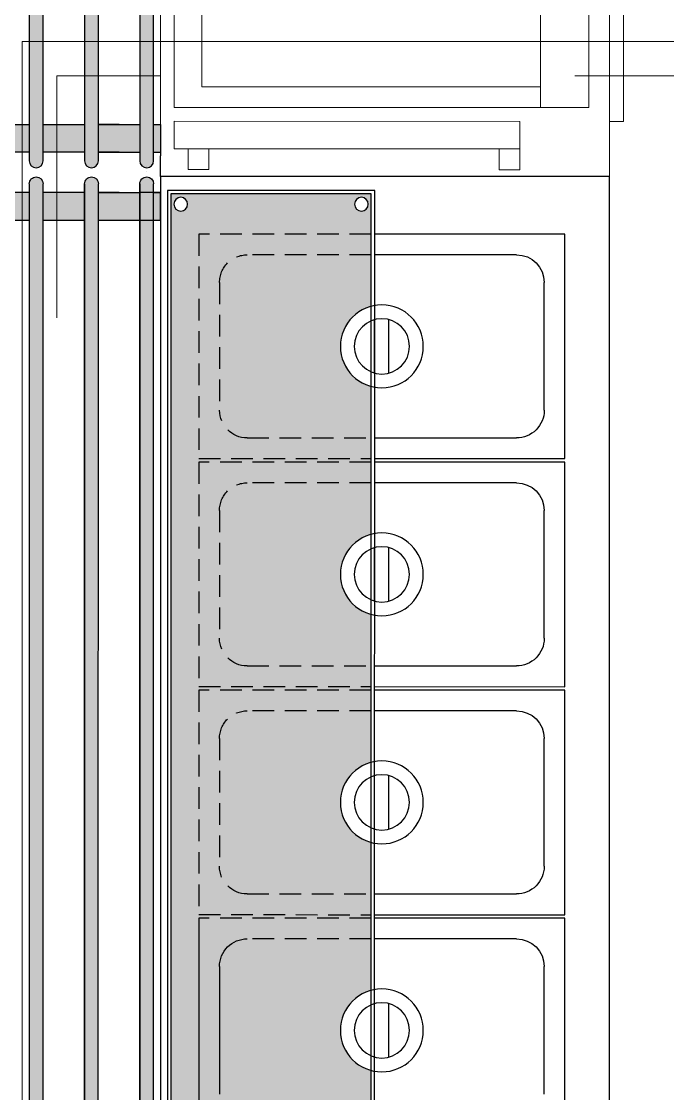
# Model space of a CAD drawing. Header units: centimetres. Extents: x 54005 to 61405, y 90310 to 94744.
# Drawn here: x 56902.8 to 56996.3, y 91904.9 to 92060.1 of the extents above; entities that cross this region are included whole.
import ezdxf
from ezdxf.enums import TextEntityAlignment as Align

# ---------------------------------------------------------------- set-up
doc = ezdxf.new("R2010")
doc.units = ezdxf.units.CM
doc.header["$LTSCALE"] = 25
doc.linetypes.add('DASHED2', pattern=[0.1875, 0.125, -0.0625])
doc.linetypes.add('HIDDEN', pattern=[4.5, 3, -1.5])
doc.layers.get('0').update_dxf_attribs({"lineweight": 0})
doc.layers.add('OC-Mutfak_Ekipman', color=252, linetype='Continuous')
doc.layers.add('OC-Tretuar', color=70, linetype='Continuous')
doc.layers.add('ÖLCULENDIRME', color=115, linetype='Continuous', lineweight=5)
doc.styles.add('ROMANS', font='romanstw.shx', dxfattribs={"width": 0.7})
pattern_1 = [(45, (0, 0), (0.3314563037, 1.2153397802), [1.5625, -0.3125, 0, -0.3125])]

# ---------------------------------------------------------------- blocks, each defined once
blk = doc.blocks.new('sıcak servis-180x70x85-130')
at = {"layer": 'OC-Mutfak_Ekipman'}
h = blk.add_hatch(color=256, dxfattribs=at)
h.dxf.hatch_style = 1
h.paths.add_polyline_path([(466745.8, -82664.43), (466749.8, -82664.43), (466749.8, -82658.43), (466745.8, -82658.43)])
h.paths.add_polyline_path([(466745.8, -82656.43), (466749.8, -82656.43), (466749.8, -82650.43), (466745.8, -82650.43)])
h.paths.add_polyline_path([(466749.8, -82642.43), (466745.8, -82642.43), (466745.8, -82648.43), (466749.8, -82648.43)])
h.paths.add_polyline_path([(466745.8, -82640.43), (466749.8, -82640.43), (466749.8, -82634.43), (466745.8, -82634.43)])
h.paths.add_polyline_path([(466745.8, -82632.43), (466749.8, -82632.43), (466749.8, -82631.43), (466745.8, -82631.43)])
h.paths.add_polyline_path([(466921.28, -82664.43), (466921.28, -82658.43), (466917.28, -82658.43), (466917.28, -82664.43)])
h.paths.add_polyline_path([(466917.28, -82656.43), (466921.28, -82656.43), (466921.28, -82650.43), (466917.28, -82650.43)])
h.paths.add_polyline_path([(466917.28, -82648.43), (466921.28, -82648.43), (466921.28, -82642.43), (466917.28, -82642.43)])
h.paths.add_polyline_path([(466917.28, -82640.43), (466921.28, -82640.43), (466921.28, -82634.43), (466917.28, -82634.43)])
h.paths.add_polyline_path([(466917.28, -82632.43), (466921.28, -82632.43), (466921.28, -82631.43), (466917.28, -82631.43)])
at = {"layer": 'OC-Tretuar'}
h = blk.add_hatch(dxfattribs=at)
h.set_pattern_fill('ANSI36', scale=5)
h.set_pattern_definition(pattern_1)
h.paths.add_polyline_path([(466794.23, -82600.93), (466786.77, -82600.93), (466786.77, -82618.89, 0.414214), (466790.77, -82622.89), (466809.27, -82622.89, 0.414214), (466813.27, -82618.89), (466813.27, -82600.93), (466805.82, -82600.93, -0.768702)])
h.paths.add_polyline_path([(466780.27, -82600.93), (466772.82, -82600.93, -0.768702), (466761.23, -82600.93), (466753.77, -82600.93), (466753.77, -82618.89, 0.414214), (466757.77, -82622.89), (466776.27, -82622.89, 0.414214), (466780.27, -82618.89)])
h.paths.add_polyline_path([(466921.09, -82629.93), (466921.09, -82600.93), (466915.27, -82600.93), (466915.27, -82625.89), (466882.77, -82625.89), (466882.77, -82600.93), (466882.27, -82600.93), (466882.27, -82625.89), (466849.77, -82625.89), (466849.77, -82600.93), (466849.27, -82600.93), (466849.27, -82625.89), (466816.77, -82625.89), (466816.77, -82600.93), (466816.27, -82600.93), (466816.27, -82625.89), (466783.77, -82625.89), (466783.77, -82600.93), (466783.27, -82600.93), (466783.27, -82625.89), (466750.77, -82625.89), (466750.77, -82600.93), (466746.09, -82600.93), (466746.09, -82629.93)])
h.paths.add_polyline_path([(466746.58, -82628.51, -1), (466748.58, -82628.51, -1)], flags=16)
h.paths.add_polyline_path([(466746.58, -82602.36, -1), (466748.58, -82602.36, -1)], flags=16)
h.paths.add_polyline_path([(466920.59, -82628.51, -1), (466918.59, -82628.51, -1)], flags=16)
h.paths.add_polyline_path([(466918.59, -82602.36, -1), (466920.59, -82602.36, -1)], flags=16)
h.paths.add_polyline_path([(466842.27, -82622.89, 0.414214), (466846.27, -82618.89), (466846.27, -82600.93), (466838.82, -82600.93, -0.768702), (466827.23, -82600.93), (466819.77, -82600.93), (466819.77, -82618.89, 0.414214), (466823.77, -82622.89)])
h.paths.add_polyline_path([(466875.27, -82622.89, 0.414214), (466879.27, -82618.89), (466879.27, -82600.93), (466871.82, -82600.93, -0.768702), (466860.23, -82600.93), (466852.77, -82600.93), (466852.77, -82618.89, 0.414214), (466856.77, -82622.89)])
h.paths.add_polyline_path([(466908.27, -82622.89, 0.414214), (466912.27, -82618.89), (466912.27, -82600.93), (466904.82, -82600.93, -0.768702), (466893.23, -82600.93), (466885.77, -82600.93), (466885.77, -82618.89, 0.414214), (466889.77, -82622.89)])
h = blk.add_hatch(dxfattribs=at)
h.set_pattern_fill('ANSI36', scale=5)
h.set_pattern_definition(pattern_1)
h.paths.add_polyline_path([(466753.77, -82618.89), (466753.77, -82600.93), (466750.77, -82600.93), (466750.77, -82625.89), (466783.27, -82625.89), (466783.27, -82600.93), (466780.27, -82600.93), (466780.27, -82618.89, -0.414214), (466776.27, -82622.89), (466757.77, -82622.89, -0.414214)])
h.paths.add_polyline_path([(466790.77, -82622.89, -0.414214), (466786.77, -82618.89), (466786.77, -82600.93), (466783.77, -82600.93), (466783.77, -82625.89), (466816.27, -82625.89), (466816.27, -82600.93), (466813.27, -82600.93), (466813.27, -82618.89, -0.414214), (466809.27, -82622.89)])
h.paths.add_polyline_path([(466849.27, -82625.89), (466849.27, -82600.93), (466846.27, -82600.93), (466846.27, -82618.89, -0.414214), (466842.27, -82622.89), (466823.77, -82622.89, -0.414214), (466819.77, -82618.89), (466819.77, -82600.93), (466816.77, -82600.93), (466816.77, -82625.89)])
h.paths.add_polyline_path([(466856.77, -82622.89, -0.414214), (466852.77, -82618.89), (466852.77, -82600.93), (466849.77, -82600.93), (466849.77, -82625.89), (466882.27, -82625.89), (466882.27, -82600.93), (466879.27, -82600.93), (466879.27, -82618.89, -0.414214), (466875.27, -82622.89)])
h.paths.add_polyline_path([(466915.27, -82625.89), (466915.27, -82600.93), (466912.27, -82600.93), (466912.27, -82618.89, -0.414214), (466908.27, -82622.89), (466889.77, -82622.89, -0.414214), (466885.77, -82618.89), (466885.77, -82600.93), (466882.77, -82600.93), (466882.77, -82625.89)])
h = blk.add_hatch(color=7, dxfattribs=at)
h.dxf.hatch_style = 1
h.paths.add_polyline_path([(466744.54, -82664.43, 0.414209), (466743.54, -82665.43, 0.414214), (466744.54, -82666.43), (466922.54, -82666.43, 0.414214), (466923.54, -82665.43, 0.414218), (466922.54, -82664.43)])
h.paths.add_polyline_path([(466744.54, -82656.43, 0.414214), (466743.54, -82657.43, 0.414218), (466744.54, -82658.43), (466922.54, -82658.43, 0.414209), (466923.54, -82657.43, 0.414214), (466922.54, -82656.43)])
h.paths.add_polyline_path([(466744.54, -82648.43, 0.414214), (466743.54, -82649.43, 0.414214), (466744.54, -82650.43), (466922.54, -82650.43, 0.414214), (466923.54, -82649.43, 0.414214), (466922.54, -82648.43)])
h.paths.add_polyline_path([(466922.54, -82642.43, 0.414214), (466923.54, -82641.43, 0.414214), (466922.54, -82640.43), (466744.54, -82640.43, 0.414214), (466743.54, -82641.43, 0.414214), (466744.54, -82642.43)])
h.paths.add_polyline_path([(466744.54, -82632.43, 0.414214), (466743.54, -82633.43, 0.414214), (466744.54, -82634.43), (466922.54, -82634.43, 0.414214), (466923.54, -82633.43, 0.414214), (466922.54, -82632.43)])
at = {"layer": 'OC-Mutfak_Ekipman'}
for p, q in [((466743.59, -82566.43), (466923.59, -82566.43)), ((466783.77, -82572.89), (466816.27, -82572.89)), ((466816.27, -82572.89), (466816.27, -82600.43)), ((466816.77, -82600.43), (466816.77, -82572.89)), ((466816.77, -82572.89), (466849.27, -82572.89)), ((466849.27, -82572.89), (466849.27, -82600.43)), ((466849.77, -82572.89), (466882.27, -82572.89)), ((466849.77, -82600.43), (466849.77, -82572.89)), ((466882.27, -82572.89), (466882.27, -82600.43)), ((466882.77, -82600.43), (466882.77, -82572.89)), ((466882.77, -82572.89), (466915.27, -82572.89)), ((466915.27, -82572.89), (466915.27, -82600.43)), ((466790.77, -82575.89), (466809.27, -82575.89)), ((466823.77, -82575.89), (466842.27, -82575.89)), ((466856.77, -82575.89), (466875.27, -82575.89)), ((466889.77, -82575.89), (466908.27, -82575.89)), ((466813.27, -82579.89), (466813.27, -82600.43)), ((466819.77, -82600.43), (466819.77, -82579.89)), ((466846.27, -82579.89), (466846.27, -82600.43)), ((466852.77, -82600.43), (466852.77, -82579.89)), ((466879.27, -82579.89), (466879.27, -82600.43)), ((466885.77, -82600.43), (466885.77, -82579.89)), ((466912.27, -82579.89), (466912.27, -82600.43)), ((466803.91, -82598.43), (466796.14, -82598.43)), ((466836.91, -82598.43), (466829.14, -82598.43)), ((466869.91, -82598.43), (466862.14, -82598.43)), ((466902.91, -82598.43), (466895.14, -82598.43)), ((466745.59, -82600.43), (466921.59, -82600.43)), ((466746.09, -82600.93), (466921.09, -82600.93)), ((466796.16, -82600.44), (466803.88, -82600.44)), ((466829.16, -82600.44), (466836.88, -82600.44)), ((466862.16, -82600.44), (466869.88, -82600.44)), ((466895.16, -82600.44), (466902.88, -82600.44)), ((466921.09, -82600.93), (466921.09, -82629.93)), ((466921.59, -82600.43), (466921.59, -82630.43)), ((466809.27, -82622.89), (466790.77, -82622.89)), ((466816.27, -82625.89), (466783.77, -82625.89)), ((466921.59, -82630.43), (466745.59, -82630.43)), ((466921.09, -82629.93), (466746.09, -82629.93)), ((466923.59, -82631.43), (466743.59, -82631.43)), ((466923.59, -82631.43), (466743.84, -82631.43)), ((466917.28, -82634.43), (466917.28, -82631.43)), ((466917.28, -82631.43), (466921.28, -82631.43)), ((466921.28, -82631.43), (466917.28, -82631.43)), ((466917.28, -82632.43), (466917.28, -82631.43)), ((466921.28, -82631.43), (466921.28, -82634.43)), ((466921.28, -82632.43), (466921.28, -82631.43)), ((466744.54, -82632.43), (466922.54, -82632.43)), ((466923.54, -82633.43), (466923.54, -82633.43)), ((466744.54, -82634.43), (466922.54, -82634.43)), ((466922.54, -82634.43), (466744.54, -82634.43)), ((466917.28, -82640.43), (466917.28, -82634.43)), ((466921.28, -82640.43), (466921.28, -82634.43)), ((466917.28, -82640.43), (466917.28, -82637.43)), ((466921.28, -82637.43), (466921.28, -82640.43)), ((466744.54, -82640.43), (466922.54, -82640.43)), ((466923.54, -82641.43), (466923.54, -82641.43)), ((466744.54, -82642.43), (466922.54, -82642.43)), ((466922.54, -82642.43), (466744.54, -82642.43)), ((466917.28, -82648.43), (466917.28, -82642.43)), ((466921.28, -82642.43), (466921.28, -82648.43)), ((466744.54, -82648.43), (466922.54, -82648.43)), ((466922.54, -82650.43), (466744.54, -82650.43)), ((466917.28, -82656.43), (466917.28, -82650.43)), ((466921.28, -82650.43), (466921.28, -82656.43)), ((466923.54, -82649.43), (466923.54, -82649.43))]:
    blk.add_line(p, q, dxfattribs=at)
at = {"layer": 'OC-Mutfak_Ekipman', "linetype": 'DASHED2'}
for p, q in [((466813.27, -82600.93), (466813.27, -82618.89)), ((466816.27, -82600.93), (466816.27, -82625.89)), ((466816.77, -82625.89), (466816.77, -82600.93)), ((466819.77, -82618.89), (466819.77, -82600.93)), ((466846.27, -82600.93), (466846.27, -82618.89)), ((466849.27, -82600.93), (466849.27, -82625.89)), ((466849.77, -82625.89), (466849.77, -82600.93)), ((466852.77, -82618.89), (466852.77, -82600.93)), ((466879.27, -82600.93), (466879.27, -82618.89)), ((466882.27, -82600.93), (466882.27, -82625.89)), ((466882.77, -82625.89), (466882.77, -82600.93)), ((466885.77, -82618.89), (466885.77, -82600.93)), ((466912.27, -82600.93), (466912.27, -82618.89)), ((466915.27, -82600.93), (466915.27, -82625.89)), ((466842.27, -82622.89), (466823.77, -82622.89)), ((466875.27, -82622.89), (466856.77, -82622.89)), ((466908.27, -82622.89), (466889.77, -82622.89)), ((466849.27, -82625.89), (466816.77, -82625.89)), ((466882.27, -82625.89), (466849.77, -82625.89)), ((466915.27, -82625.89), (466882.77, -82625.89))]:
    blk.add_line(p, q, dxfattribs=at)
at = {"layer": 'OC-Mutfak_Ekipman'}
blk.add_lwpolyline([(466743.59, -82566.43), (466923.59, -82566.43), (466923.59, -82631.43), (466743.59, -82631.43)], close=True, dxfattribs=at)
for centre, radius in [((466800.02, -82599.39), 6), ((466833.02, -82599.39), 6), ((466866.02, -82599.39), 6), ((466899.02, -82599.39), 6), ((466800.02, -82599.39), 4), ((466833.02, -82599.39), 4), ((466866.02, -82599.39), 4), ((466899.02, -82599.39), 4), ((466919.59, -82602.36), 1), ((466919.59, -82628.51), 1)]:
    blk.add_circle(centre, radius, dxfattribs=at)
for centre, radius, start, end in [((466809.27, -82579.89), 4, 0, 90), ((466823.77, -82579.89), 4, 90, 180), ((466842.27, -82579.89), 4, 0, 90), ((466856.77, -82579.89), 4, 90, 180), ((466875.27, -82579.89), 4, 0, 90), ((466889.77, -82579.89), 4, 90, 180), ((466908.27, -82579.89), 4, 0, 90), ((466809.27, -82618.89), 4, 270, 0), ((466922.54, -82633.43), 1, 0, 90), ((466922.54, -82633.43), 1, 270, 0), ((466922.54, -82641.43), 1, 0, 90), ((466922.54, -82641.43), 1, 270, 0), ((466922.54, -82649.43), 1, 0, 90), ((466922.54, -82649.43), 1, 270, 0)]:
    blk.add_arc(centre, radius, start, end, dxfattribs=at)
at = {"layer": 'OC-Mutfak_Ekipman', "linetype": 'DASHED2'}
for centre, start, end in [((466823.77, -82618.89), 180, 270), ((466842.27, -82618.89), 270, 0), ((466856.77, -82618.89), 180, 270), ((466875.27, -82618.89), 270, 0), ((466889.77, -82618.89), 180, 270), ((466908.27, -82618.89), 270, 0)]:
    blk.add_arc(centre, 4, start, end, dxfattribs=at)
blk = doc.blocks.new('180x70x165')
at = {"layer": 'OC-Mutfak_Ekipman'}
h = blk.add_hatch(color=256, dxfattribs=at)
h.dxf.hatch_style = 1
h.paths.add_polyline_path([(5754.09, 2874.52), (5754.09, 2878.52), (5748.09, 2878.52), (5748.09, 2874.52)])
h.paths.add_polyline_path([(5746.09, 2874.52), (5746.09, 2878.52), (5740.09, 2878.52), (5740.09, 2874.52)])
h.paths.add_polyline_path([(5732.09, 2878.52), (5732.09, 2874.52), (5738.09, 2874.52), (5738.09, 2878.52)])
h.paths.add_polyline_path([(5730.09, 2874.52), (5730.09, 2878.52), (5724.09, 2878.52), (5724.09, 2874.52)])
h.paths.add_polyline_path([(5722.09, 2874.52), (5722.09, 2878.52), (5721.09, 2878.52), (5721.09, 2874.52)])
h.paths.add_polyline_path([(5748.08, 2709.04), (5748.08, 2705.04), (5754.08, 2705.04), (5754.08, 2709.04)])
h.paths.add_polyline_path([(5746.08, 2705.04), (5746.08, 2709.04), (5740.08, 2709.04), (5740.08, 2705.04)])
h.paths.add_polyline_path([(5738.08, 2705.04), (5738.08, 2709.04), (5732.08, 2709.04), (5732.08, 2705.04)])
h.paths.add_polyline_path([(5730.08, 2705.04), (5730.08, 2709.04), (5724.08, 2709.04), (5724.08, 2705.04)])
h.paths.add_polyline_path([(5722.08, 2705.04), (5722.08, 2709.04), (5721.08, 2709.04), (5721.08, 2705.04)])
at = {"layer": 'OC-Tretuar'}
h = blk.add_hatch(color=7, dxfattribs=at)
h.dxf.hatch_style = 1
h.paths.add_polyline_path([(5754.08, 2703.78, 0.414204), (5755.08, 2702.78, 0.414217), (5756.08, 2703.78), (5756.09, 2879.78, 0.41421), (5755.09, 2880.78, 0.414223), (5754.09, 2879.78)])
h.paths.add_polyline_path([(5746.08, 2703.78, 0.41421), (5747.08, 2702.78, 0.414223), (5748.08, 2703.78), (5748.09, 2879.78, 0.414204), (5747.09, 2880.78, 0.414217), (5746.09, 2879.78)])
h.paths.add_polyline_path([(5738.08, 2703.78, 0.41421), (5739.08, 2702.78, 0.414217), (5740.08, 2703.78), (5740.09, 2879.78, 0.41421), (5739.09, 2880.78, 0.414217), (5738.09, 2879.78)])
h.paths.add_polyline_path([(5732.09, 2879.78, 0.41421), (5731.09, 2880.78, 0.414217), (5730.09, 2879.78), (5730.08, 2703.78, 0.41421), (5731.08, 2702.78, 0.414217), (5732.08, 2703.78)])
h.paths.add_polyline_path([(5722.08, 2703.78, 0.41421), (5723.08, 2702.78, 0.414217), (5724.08, 2703.78), (5724.09, 2879.78, 0.41421), (5723.09, 2880.78, 0.414217), (5722.09, 2879.78)])
at = {"layer": 'OC-Mutfak_Ekipman', "lineweight": 15}
for p, q in [((5656.09, 2882.05), (5656.08, 2702.05)), ((5721.09, 2882.04), (5656.09, 2882.05)), ((5721.08, 2702.04), (5721.09, 2882.04)), ((5669.09, 2881.05), (5669.09, 2878.05)), ((5672.09, 2881.05), (5669.09, 2881.05)), ((5672.09, 2878.05), (5672.09, 2881.05)), ((5714.09, 2881.04), (5714.09, 2878.04)), ((5717.09, 2881.04), (5714.09, 2881.04)), ((5717.09, 2878.04), (5717.09, 2881.04)), ((5721.09, 2876.04), (5721.09, 2880.04)), ((5669.09, 2878.05), (5669.09, 2874.05)), ((5719.09, 2878.04), (5669.09, 2878.05)), ((5669.09, 2878.05), (5672.09, 2878.05)), ((5714.09, 2878.04), (5717.09, 2878.04)), ((5719.09, 2874.04), (5719.09, 2878.04)), ((5654.06, 2792.05), (5654.06, 2874.05)), ((5654.09, 2874.05), (5656.09, 2874.05)), ((5669.09, 2874.05), (5719.09, 2874.04)), ((5659.09, 2872.05), (5659.08, 2712.05)), ((5719.09, 2872.04), (5659.09, 2872.05)), ((5666.08, 2712.05), (5666.09, 2872.05)), ((5666.09, 2872.05), (5671.09, 2872.05)), ((5719.08, 2712.04), (5719.09, 2872.04)), ((5666.08, 2716.05), (5666.09, 2869.05)), ((5666.09, 2869.05), (5673.09, 2869.05)), ((5673.09, 2869.05), (5715.09, 2869.04)), ((5715.09, 2869.04), (5715.08, 2716.04))]:
    blk.add_line(p, q, dxfattribs=at)
at = {"layer": 'OC-Mutfak_Ekipman'}
for p, q in [((5723.09, 2881.3), (5723.09, 2881.3)), ((5723.09, 2880.78), (5723.09, 2880.78)), ((5723.09, 2880.64), (5723.09, 2880.64)), ((5731.09, 2880.78), (5731.09, 2880.78)), ((5731.09, 2880.64), (5731.09, 2880.64)), ((5739.09, 2880.78), (5739.09, 2880.78)), ((5739.09, 2880.64), (5739.09, 2880.64)), ((5721.09, 2875.04), (5721.09, 2879.04)), ((5721.09, 2874.52), (5721.09, 2878.52)), ((5722.09, 2878.52), (5721.09, 2878.52)), ((5722.09, 2879.78), (5722.08, 2703.78)), ((5724.08, 2703.78), (5724.09, 2879.78)), ((5730.09, 2878.52), (5724.09, 2878.52)), ((5727.09, 2878.52), (5730.09, 2878.52)), ((5730.09, 2878.52), (5727.09, 2878.52)), ((5730.09, 2879.78), (5730.08, 2703.78)), ((5732.08, 2703.78), (5732.09, 2879.78)), ((5732.09, 2878.52), (5738.09, 2878.52)), ((5738.09, 2879.78), (5738.08, 2703.78)), ((5740.08, 2703.78), (5740.09, 2879.78)), ((5740.09, 2878.52), (5746.09, 2878.52)), ((5722.09, 2874.52), (5721.09, 2874.52)), ((5730.09, 2874.52), (5724.09, 2874.52)), ((5730.09, 2874.52), (5727.09, 2874.52)), ((5727.09, 2874.52), (5730.09, 2874.52)), ((5738.09, 2874.52), (5732.09, 2874.52)), ((5746.09, 2874.52), (5740.09, 2874.52))]:
    blk.add_line(p, q, dxfattribs=at)
for centre, start, end in [((5723.09, 2879.78), 89.9956, 179.9956), ((5723.09, 2879.78), 359.9956, 89.9956), ((5731.09, 2879.78), 89.9956, 179.9956), ((5731.09, 2879.78), 359.9956, 89.9956), ((5739.09, 2879.78), 89.9956, 179.9956), ((5739.09, 2879.78), 359.9956, 89.9956)]:
    blk.add_arc(centre, 1, start, end, dxfattribs=at)
at = {"layer": 'OC-Tretuar'}
blk.add_line((5721.09, 2882.04), (5721.09, 2879.04), dxfattribs=at)
blk = doc.blocks.new('ORTA TİP')
at = {"color": 7, "linetype": 'HIDDEN', "ltscale": 20}
for points in [[(23420.5, -1048.39), (23420.5, -828.39), (23320.5, -828.39), (23320.5, -1048.39)], [(23320.5, -828.39), (23320.5, -1048.39), (23420.5, -1048.39), (23420.5, -828.39)]]:
    blk.add_lwpolyline(points, close=True, dxfattribs=at)
at = {"color": 7}
for points in [[(23340.5, -1043.39), (23325.5, -1043.39), (23325.5, -1008.39)], [(23400.5, -1043.39), (23415.5, -1043.39), (23415.5, -1008.39)]]:
    blk.add_lwpolyline(points, dxfattribs=at)
at = {"color": 7, "style": 'ROMANS', "width": 0.8}
blk.add_attdef('NO', text='', height=10, rotation=90, dxfattribs=at).set_placement((23331.5, -1035.25), align=Align.MIDDLE)

msp = doc.modelspace()

# ---------------------------------------------------------------- linework, layer by layer
at = {"layer": 'ÖLCULENDIRME'}
msp.add_line((56987.89, 92217.6), (56987.89, 91619.6), dxfattribs=at)

# ---------------------------------------------------------------- block references
at = {"layer": 'ÖLCULENDIRME', "rotation": 180}
for name, p in [('180x70x165', (62643.98, 94919.65)), ('ORTA TİP', (80323.38, 91008.79))]:
    msp.add_blockref(name, p, dxfattribs=at)
at = {"layer": 'ÖLCULENDIRME', "extrusion": (0, 0, -1), "zscale": -1, "rotation": 90.00373483684704}
msp.add_blockref('sıcak servis-180x70x85-130', (-139523.89, -374891.37), dxfattribs=at)

doc.saveas('drawing.dxf')
